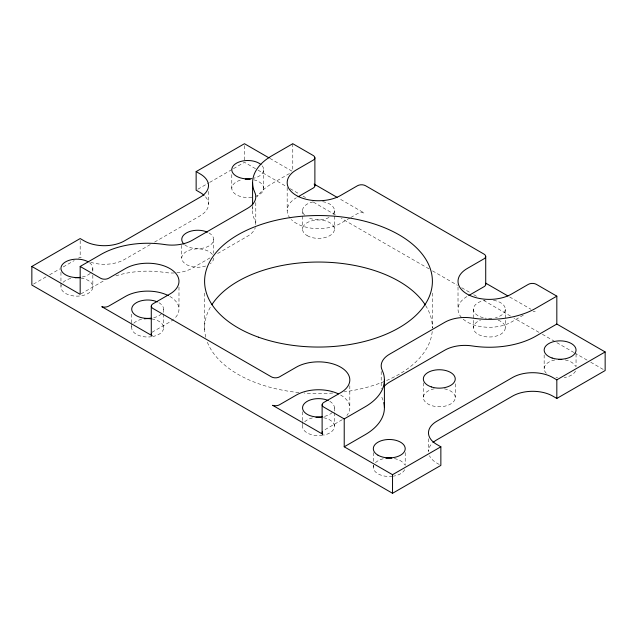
<?xml version="1.0" encoding="UTF-8"?>
<svg xmlns="http://www.w3.org/2000/svg" width="637" height="637" viewBox="0 0 637 637"><rect width="100%" height="100%" fill="white"/><g stroke="black" fill="none" stroke-linecap="round" stroke-linejoin="round"><path stroke-width="0.48" stroke-dasharray="3.19 2.39" d="M33.546 284.07L46.262 276.729M49.654 274.778L59.822 268.902M63.214 266.943L74.234 260.581M78.478 258.136L80.174 257.157L81.783 258.089M197.836 189.221L208.856 182.859M209.708 182.373L232.593 169.155M233.445 168.67L244.465 162.3L257.181 169.641M150.276 244.584L124.462 259.482A28.474 16.443 0 0 1 90.096 262.094M154.576 242.1L200.169 215.776A28.474 16.443 0 0 0 204.692 195.933M81.003 293.872L101.06 282.295A65.906 38.053 0 0 1 104.428 280.479M289.445 173.535L271.895 183.663A65.945 38.069 0 0 0 256.99 196.905M210.003 257.921L192.175 268.217A28.386 16.387 0 0 1 183.982 271.513L181.656 272.063A28.386 16.387 0 0 1 176.799 272.787M217.639 253.51L247.347 236.343A28.538 16.474 0 0 0 255.326 227.624M349.92 217.997L340.644 223.356A31.324 18.083 0 0 1 291.372 219.606M350.764 217.512L357.508 213.618A5.693 3.289 0 0 1 364.38 213.1L338.82 198.346M523.288 315.172L511.487 321.988A31.324 18.083 0 0 1 462.215 318.245M269.897 158.39L291.937 171.114M509.664 296.977L530.963 309.271M258.025 170.135L286.849 186.776M290.241 188.735L299.597 194.134M302.997 196.1L305.553 197.574M429.099 268.902L341.376 218.419M432.531 270.884L457.438 285.265M461.729 287.741L470.313 292.702M473.745 294.684L478.045 297.161M538.95 332.331L513.924 318.038M542.358 334.29L555.13 341.663M556.826 342.65L573.786 352.436M574.63 352.93L587.346 360.271M590.738 362.222L603.454 369.564M335.412 214.972L313.213 201.993M510.516 316.063L484.048 300.632M439.251 464.469L436.831 463.075A28.474 16.443 0 0 1 429.465 455.702M383.004 400.155L382.009 397.655A28.538 16.474 0 0 1 381.284 395.051M576.047 353.973L576.047 366.697M544.157 354.952L544.157 368.656M505.284 309.2L505.284 327.8M473.395 309.2L473.395 327.8M458.019 287.072L458.019 309.2M455.248 383.84L455.248 397.544M432.34 293.084L432.34 327.888M428.494 438.726L428.494 451.45A28.474 16.443 0 0 1 432.308 443.233M423.358 382.861L423.358 397.544M405.212 452.604L405.212 465.328M381.197 371.49L381.197 388.809M373.322 452.604L373.322 461.411M373.322 465.328L373.322 467.287M349.817 385.711L349.817 407.831M334.441 210.568L334.441 229.169M334.441 407.831L334.441 411.749M334.441 412.728L334.441 426.432A15.949 9.205 0 0 1 323.62 435.151M302.551 210.568L302.551 229.169M302.551 411.749L302.551 420.563M302.551 421.535L302.551 426.432M292.781 143.707L292.781 170.644M287.176 187.477L287.176 210.568M263.678 169.713L263.678 188.313A15.949 9.205 0 0 1 253.837 196.817M255.795 202.654L255.795 224.781A28.538 16.474 0 0 0 254.983 220.744L253.685 217.48A65.945 38.069 0 0 1 252.809 207.479M252.594 206.014L252.594 210.823M244.465 145.666L244.465 162.3M231.788 174.61L231.788 188.313M213.642 239.456L213.642 253.16M208.506 191.426L208.506 204.151M204.66 293.084L204.66 329.862M181.752 245.333L181.752 258.057M178.981 287.072L178.981 309.2M163.605 309.2L163.605 313.117M163.605 314.097L163.605 327.8M131.716 314.097L131.716 322.903M131.716 323.883L131.716 327.8M92.843 268.344L92.843 271.282M92.843 275.2L92.843 286.945M80.174 240.515L80.174 257.157M60.953 272.262L60.953 282.048M60.953 283.027L60.953 286.945M81.018 278.05A15.949 9.205 0 0 1 92.413 289.071A15.949 9.205 0 0 1 73.669 295.958A15.949 9.205 0 0 1 61.192 285.344M63.087 282.342A15.949 9.205 0 0 1 70.795 278.441M253.837 179.809A15.949 9.205 0 0 1 263.678 188.313M251.862 197.199A15.949 9.205 0 0 1 232.64 191.267A15.949 9.205 0 0 1 241.63 179.809M498.19 320.148A15.949 9.205 0 0 1 501.327 333.868A15.949 9.205 0 0 1 477.352 333.868A15.949 9.205 0 0 1 480.481 320.148M151.789 318.906A15.949 9.205 0 0 1 163.598 327.498A15.949 9.205 0 0 1 152.784 336.519M151.789 336.694A15.949 9.205 0 0 1 132.257 325.419M133.85 323.198A15.949 9.205 0 0 1 141.557 319.296M323.62 417.713A15.949 9.205 0 0 1 334.441 426.432M322.625 435.326A15.949 9.205 0 0 1 303.101 424.051M304.693 421.829A15.949 9.205 0 0 1 312.401 417.928M444.419 388.825A15.949 9.205 0 0 1 451.952 403.149A15.949 9.205 0 0 1 426.042 402.656A15.949 9.205 0 0 1 435.175 388.65M213.642 258.057A15.949 9.205 0 0 1 210.345 263.662M205.671 266.027A15.949 9.205 0 0 1 183.448 262.189A15.949 9.205 0 0 1 191.387 249.6A15.949 9.205 0 0 1 212.686 254.911M575.506 371.037A15.949 9.205 0 0 1 564.231 377.55M557.606 377.749A15.949 9.205 0 0 1 555.982 377.55M546.299 373.258A15.949 9.205 0 0 1 554.986 359.937M565.226 359.937A15.949 9.205 0 0 1 575.506 366.275M404.67 469.668A15.949 9.205 0 0 1 393.395 476.181M392.583 476.293A15.949 9.205 0 0 1 373.863 464.906M375.456 462.685A15.949 9.205 0 0 1 384.143 458.568M394.383 458.568A15.949 9.205 0 0 1 404.67 464.906M432.212 331.519A113.896 65.754 0 0 1 344.219 391.859M332.777 393.037A113.896 65.754 0 0 1 304.223 393.037M298.92 392.575A113.896 65.754 0 0 1 206.762 340.524M205.791 337.268A113.896 65.754 0 0 1 211.341 305.529M425.659 305.529A113.896 65.754 0 0 1 432.388 328.214M533.113 311.318A5.693 3.289 0 0 1 535.223 311.732M174.307 272.962A28.386 16.387 0 0 1 166.814 272.724L164.37 272.389A65.906 38.053 0 0 0 115.584 275.956M152.044 332.403A5.693 3.289 0 0 1 152.944 331.718L169.808 321.988A31.324 18.083 0 0 0 172.866 319.933M169.808 296.412A31.324 18.083 0 0 1 173.543 319.384M340.644 395.051A31.324 18.083 0 0 1 346.886 415.483M342.236 419.632A31.324 18.083 0 0 1 340.644 420.619L323.787 430.357A5.693 3.289 0 0 0 323.293 430.676M461.562 317.552A31.324 18.083 0 0 1 467.192 296.412M290.114 218.212A31.324 18.083 0 0 1 296.356 197.781M332.307 412.434A15.949 9.205 0 0 1 323.62 416.55M329.775 401.326A15.949 9.205 0 0 1 333.899 410.22M161.472 313.802A15.949 9.205 0 0 1 151.789 318.094M158.931 302.694A15.949 9.205 0 0 1 163.064 311.581M208.976 232.943A15.949 9.205 0 0 1 207.813 246.575A15.949 9.205 0 0 1 184.435 244.568M262.189 165.819A15.949 9.205 0 0 1 253.837 178.217M89.546 262.739A15.949 9.205 0 0 1 90.701 272.947M90.159 273.456A15.949 9.205 0 0 1 81.018 277.238M322.625 201.674A15.949 9.205 0 0 1 332.307 215.171M329.018 217.488A15.949 9.205 0 0 1 307.982 217.488M304.693 215.171A15.949 9.205 0 0 1 314.375 201.674M493.468 300.314A15.949 9.205 0 0 1 505.252 308.603A15.949 9.205 0 0 1 495.443 317.704M491.836 318.293A15.949 9.205 0 0 1 485.211 318.094M483.236 317.704A15.949 9.205 0 0 1 473.426 308.603A15.949 9.205 0 0 1 485.211 300.314M307.225 235.674A15.949 9.205 0 0 0 333.899 231.55A15.949 9.205 0 0 0 314.375 220.275A15.949 9.205 0 0 0 307.225 235.674"/><path stroke-width="0.96" d="M432.953 442.619A28.474 16.443 0 0 1 436.831 439.825L512.538 396.118A28.474 16.443 0 0 1 552.805 396.118L556.826 398.443L605.15 370.543L605.15 351.95L556.826 379.843L552.805 377.518A28.474 16.443 0 0 0 512.538 377.518L436.831 421.224A28.474 16.443 0 0 0 436.831 444.475L440.86 446.8L440.86 465.4L392.535 493.293L31.85 285.05L31.85 266.457L80.174 238.557L84.195 240.882A28.474 16.443 0 0 0 124.462 240.882L200.169 197.175A28.474 16.443 0 0 0 200.169 173.925L196.14 171.6L196.14 190.2L200.169 192.525A28.474 16.443 0 0 1 204.047 195.32M196.14 171.6L244.465 143.707L269.045 157.896M31.85 266.457L80.174 294.35L80.174 266.457L101.06 254.394A65.906 38.053 0 0 1 164.37 244.497L166.814 244.831A28.386 16.387 0 0 0 181.656 244.162L183.982 243.613A28.386 16.387 0 0 0 192.175 240.324L247.347 208.45A28.538 16.474 0 0 0 254.983 192.844L253.685 189.587A65.945 38.069 0 0 1 271.895 155.762L292.781 143.707L313.213 155.5A5.693 3.289 0 0 1 313.213 160.15L296.356 169.88A31.324 18.083 0 0 0 296.356 195.455A31.324 18.083 0 0 0 340.644 195.455L357.508 185.725A5.693 3.289 0 0 1 365.558 185.725L484.048 254.131A5.693 3.289 0 0 1 484.048 258.781L467.192 268.519A31.324 18.083 0 0 0 467.192 294.087A31.324 18.083 0 0 0 511.487 294.087L528.344 284.357A5.693 3.289 0 0 1 536.402 284.357L556.826 296.149L556.826 324.05L605.15 351.95M298.036 196.809L313.213 188.05A5.693 3.289 0 0 0 314.447 184.467M468.88 295.441L484.048 286.682A5.693 3.289 0 0 0 485.673 283.927M440.86 446.8L392.535 474.7L344.219 446.8L344.219 418.899L365.097 406.836A65.945 38.069 0 0 0 383.307 373.019L382.009 369.755A28.538 16.474 0 0 1 389.645 354.156L444.817 322.282A28.386 16.387 0 0 1 470.178 317.775L472.622 318.11A65.906 38.053 0 0 0 535.94 308.204L556.826 296.149M344.219 446.8L365.097 434.737A65.945 38.069 0 0 0 383.777 402.568M556.826 324.05L535.94 336.105A65.906 38.053 0 0 1 472.622 346.002L470.178 345.676A28.386 16.387 0 0 0 444.817 350.175L389.645 382.057A28.538 16.474 0 0 0 383.944 386.699M314.121 184.077L337.116 197.359M485.808 283.202L507.96 295.99M80.174 266.457L100.598 278.25A5.693 3.289 0 0 0 108.656 278.25L125.513 268.511A31.324 18.083 0 0 1 169.808 268.519A31.324 18.083 0 0 1 169.808 294.087L152.944 303.825A5.693 3.289 0 0 0 152.944 308.475L271.442 376.881A5.693 3.289 0 0 0 279.492 376.881L296.356 367.151A31.324 18.083 0 0 1 340.644 367.151A31.324 18.083 0 0 1 340.644 392.718L323.787 402.457A5.693 3.289 0 0 0 323.787 407.107L344.219 418.899M556.826 379.843L556.826 398.443M485.72 256.456L485.72 284.357M392.535 474.7L392.535 493.293M384.406 379.676L384.406 407.576M322.115 404.782L322.115 432.682M314.885 157.825L314.885 185.725M252.594 182.923L252.594 205.05M151.28 306.15L151.28 334.043M75.23 277.788A15.949 9.205 0 0 1 79.394 277.851M245.237 179.22A15.949 9.205 0 0 1 250.23 179.22M144.344 318.795A15.949 9.205 0 0 1 150.977 318.795M316 417.339A15.949 9.205 0 0 1 320.992 417.339M558.442 359.499A15.949 9.205 0 0 1 561.77 359.499M385.942 458.282A15.949 9.205 0 0 1 391.763 458.194M211.834 304.749A113.896 65.754 0 0 1 318.5 262.046A113.896 65.754 0 0 1 425.166 304.749M322.553 431.424A5.693 3.289 0 0 0 322.879 434.323L272.62 405.307A5.693 3.289 0 0 0 279.492 404.782L296.356 395.051A31.324 18.083 0 0 1 338.374 393.857M151.327 333.613A5.693 3.289 0 0 0 152.044 335.691L101.777 306.668A5.693 3.289 0 0 0 108.656 306.15L125.513 296.412A31.324 18.083 0 0 1 168.319 295.608M322.625 416.725A15.949 9.205 0 0 1 302.862 406.04A15.949 9.205 0 0 1 328.206 400.53M150.977 318.205A15.949 9.205 0 0 1 132.106 307.169A15.949 9.205 0 0 1 157.371 301.898M183.894 244.059A15.949 9.205 0 0 1 187.182 232.537A15.949 9.205 0 0 1 207.407 232.155M251.862 178.607A15.949 9.205 0 0 1 232.871 173.049A15.949 9.205 0 0 1 240.372 161.543A15.949 9.205 0 0 1 260.995 164.601M80.214 277.35A15.949 9.205 0 0 1 61.606 265.733A15.949 9.205 0 0 1 88.169 261.839M431.329 386.922A15.949 9.205 0 0 0 455.248 378.943A15.949 9.205 0 0 0 431.329 370.973A15.949 9.205 0 0 0 431.329 386.922M552.136 358.026A15.949 9.205 0 0 0 576.047 350.055A15.949 9.205 0 0 0 552.136 342.085A15.949 9.205 0 0 0 552.136 358.026M377.988 455.2A15.949 9.205 0 0 0 404.67 451.068A15.949 9.205 0 0 0 385.138 439.801A15.949 9.205 0 0 0 377.988 455.2M258.487 337.188A113.896 65.754 0 0 0 432.34 283.369A113.896 65.754 0 0 0 264.681 223.348A113.896 65.754 0 0 0 258.487 337.188"/></g></svg>
